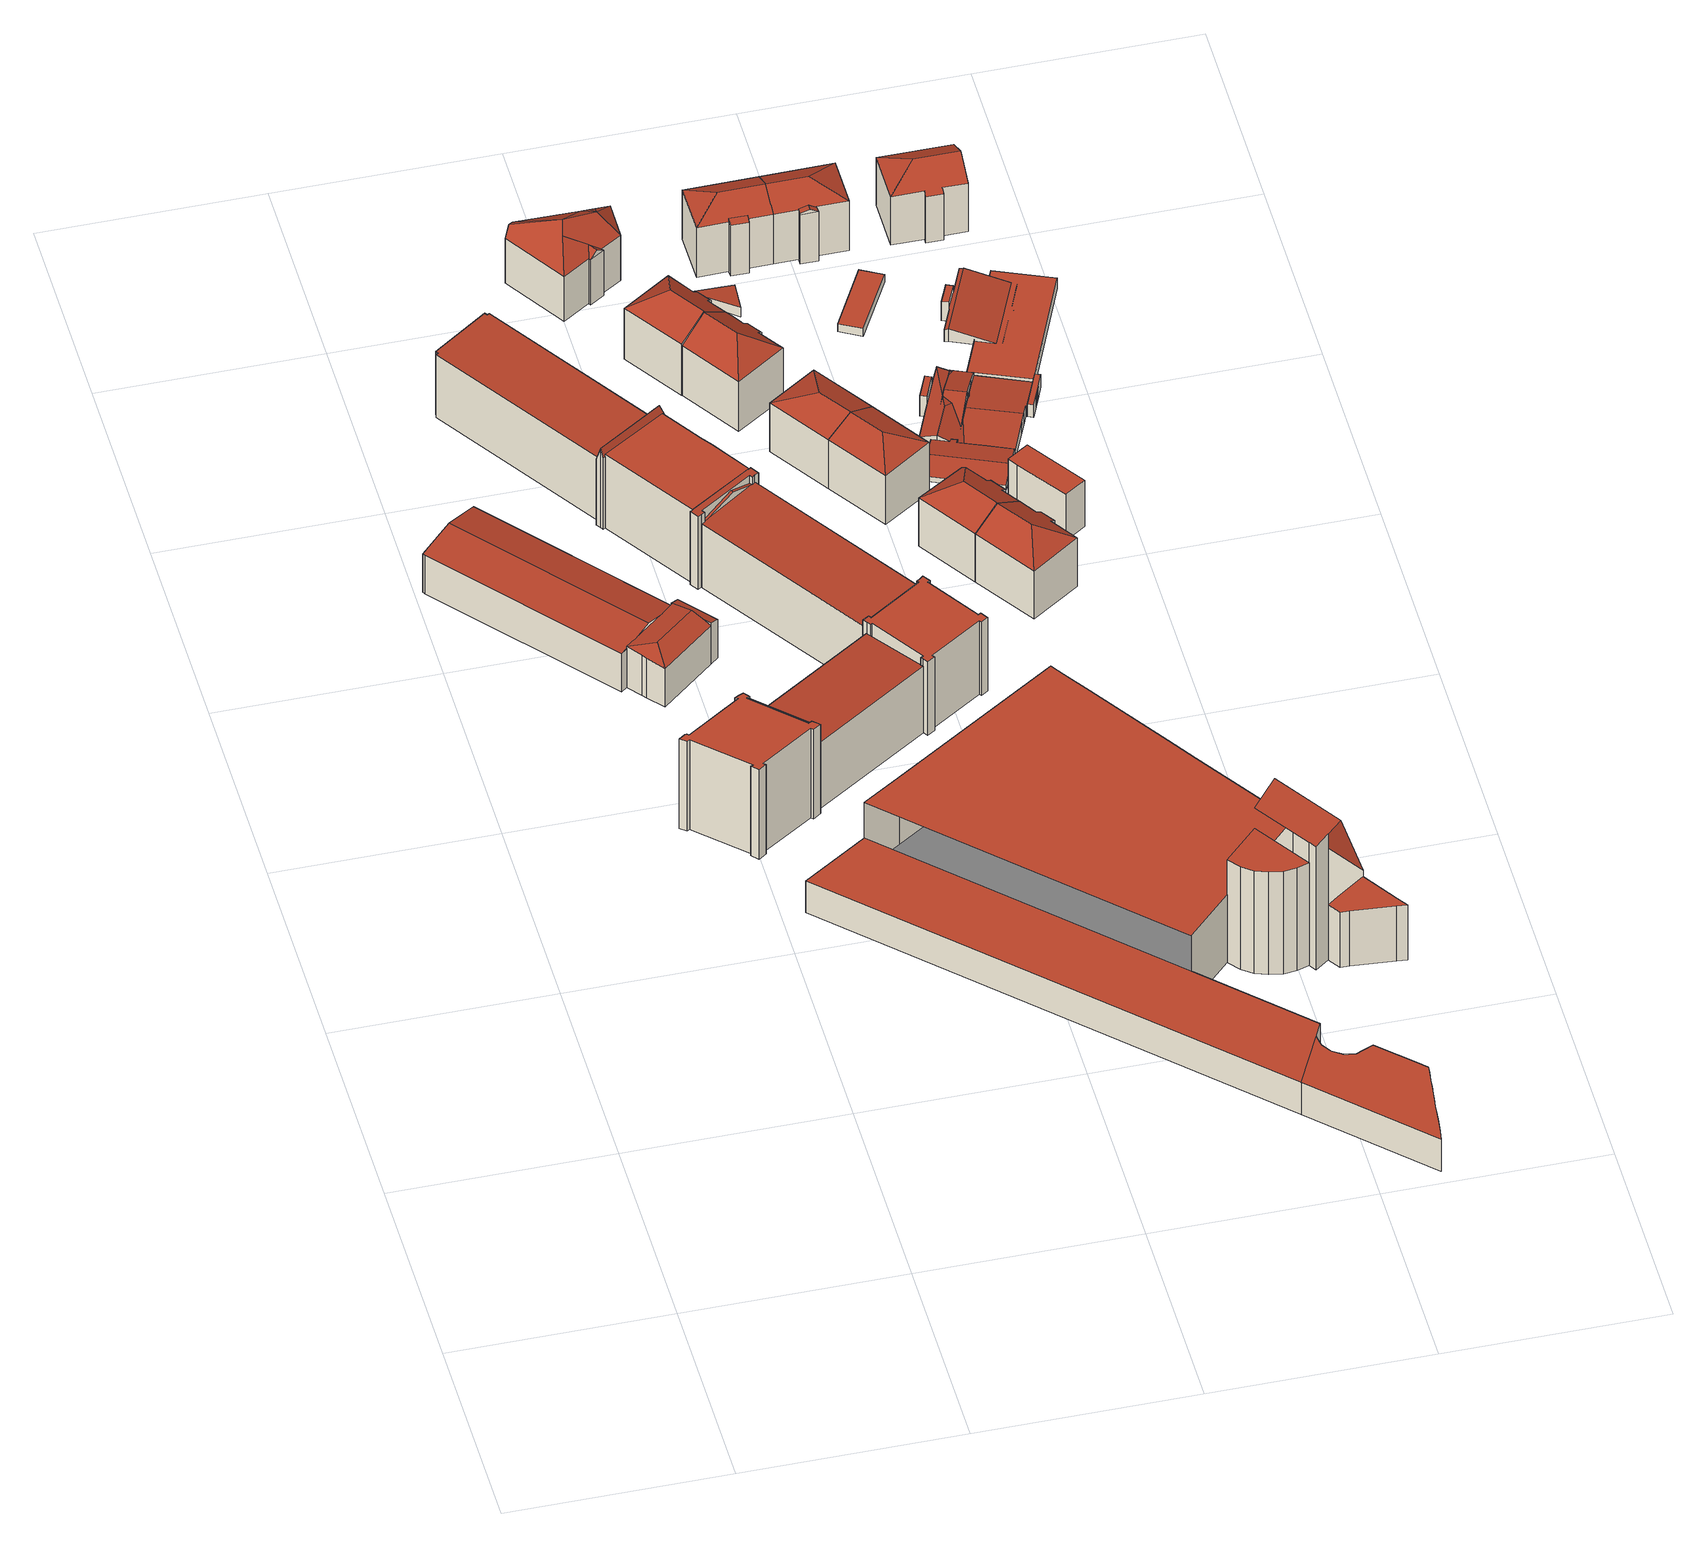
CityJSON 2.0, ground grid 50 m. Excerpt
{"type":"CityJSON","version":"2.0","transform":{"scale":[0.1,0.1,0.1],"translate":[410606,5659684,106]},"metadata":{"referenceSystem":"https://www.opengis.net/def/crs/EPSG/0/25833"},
"CityObjects":{
"building1":{"type":"Building","attributes":{"Gemeindeschluessel":14612000,"Geometrietyp2DReferenz":"3000","function":"31001_9998","roofType":"9999"},"children":["building1-1","building1-2","building1-3"]},
"building1-1":{"type":"BuildingPart","attributes":{"Dachtyp_tdc":"tdcGableRoof","Dachneigung":11.01,"QualitaetDacherkennung":92,"Geometrietyp2DReferenz":"3000","measuredHeight":12.61,"roofType":"3100"},"parents":["building1"],"geometry":[{"type":"MultiSurface","lod":"2","boundaries":[[[0,1,2,3]],[[1,4,5,2]],[[4,6,7,5]],[[6,8,9,7]],[[8,10,11,9]],[[12,13,14,15,16,17]],[[6,4,1,18,19,16,15]],[[0,18,1]],[[8,14,13,10]],[[6,15,14,8]],[[10,13,12,20]],[[11,21,3,2,5,7,9]]],"semantics":{"surfaces":[{"type":"WallSurface"},{"type":"RoofSurface"},{"type":"GroundSurface"}],"values":[0,0,0,0,0,1,1,0,0,0,0,2]}}]},
"building1-2":{"type":"BuildingPart","attributes":{"Dachtyp_tdc":"tdcPolyFlatRoof","Dachneigung":17.6,"QualitaetDacherkennung":59,"Geometrietyp2DReferenz":"3000","measuredHeight":11.63,"roofType":"2100"},"parents":["building1"],"geometry":[{"type":"MultiSurface","lod":"2","boundaries":[[[22,23,24,25,26]],[[27,28,29,11,10]],[[28,22,26,29]],[[28,27,30,31,32,23,22]],[[26,25,33,21,11,29]]],"semantics":{"surfaces":[{"type":"WallSurface"},{"type":"RoofSurface"},{"type":"GroundSurface"}],"values":[0,0,0,1,2]}}]},
"building1-3":{"type":"BuildingPart","attributes":{"Dachtyp_tdc":"tdcHipAndGableRoof","Dachneigung":19.3,"QualitaetDacherkennung":59,"Geometrietyp2DReferenz":"3000","measuredHeight":12.54,"roofType":"5000"},"parents":["building1"],"geometry":[{"type":"MultiSurface","lod":"2","boundaries":[[[24,34,35,25]],[[34,36,37,35]],[[36,38,39,37]],[[38,40,18,0,3,39]],[[40,38,36,34,41]],[[34,24,32,42,41]],[[42,43,17,19,40,41]],[[25,35,37,39,3,21,33]]],"semantics":{"surfaces":[{"type":"WallSurface"},{"type":"RoofSurface"},{"type":"GroundSurface"}],"values":[0,0,0,0,1,1,1,2]}}]},
"building2":{"type":"Building","attributes":{"Dachtyp_tdc":"tdcPolyFlatRoof","Gemeindeschluessel":14612000,"Dachneigung":0,"QualitaetDacherkennung":65,"Geometrietyp2DReferenz":"3000","measuredHeight":25.3,"function":"31001_9998","roofType":"1000"},"geometry":[{"type":"Solid","lod":"2","boundaries":[[[[44,45,46,47]],[[45,48,49,46]],[[48,50,51,49]],[[50,52,53,51]],[[52,54,55,53]],[[54,56,57,55]],[[56,58,59,57]],[[58,60,61,59]],[[60,62,63,61]],[[62,64,65,63]],[[64,66,67,65]],[[66,68,69,67]],[[68,70,71,69]],[[70,72,73,71]],[[72,74,75,73]],[[74,76,77,75]],[[76,78,79,77]],[[78,80,81,79]],[[80,82,83,81]],[[82,84,85,83]],[[84,86,87,85]],[[86,88,89,87]],[[88,90,91,89]],[[90,44,47,91]],[[90,88,86,84,82,80,78,76,74,72,70,68,66,64,62,60,58,56,54,52,50,48,45,44]],[[47,46,49,51,53,55,57,59,61,63,65,67,69,71,73,75,77,79,81,83,85,87,89,91]]]],"semantics":{"surfaces":[{"type":"WallSurface"},{"type":"RoofSurface"},{"type":"GroundSurface"}],"values":[[0,0,0,0,0,0,0,0,0,0,0,0,0,0,0,0,0,0,0,0,0,0,0,0,1,2]]}}]},
"building3":{"type":"Building","attributes":{"Dachtyp_tdc":"tdcPolyFlatRoof","Gemeindeschluessel":14612000,"Dachneigung":2.93,"QualitaetDacherkennung":87,"Geometrietyp2DReferenz":"3000","measuredHeight":18.6,"function":"31001_9998","roofType":"2100"},"geometry":[{"type":"Solid","lod":"2","boundaries":[[[[92,93,94,95]],[[93,96,97,94]],[[96,98,99,97]],[[98,100,101,99]],[[100,102,103,101]],[[102,104,105,103]],[[104,106,107,105]],[[106,108,109,107]],[[108,110,111,109]],[[110,112,113,111]],[[112,114,115,113]],[[114,92,95,115]],[[114,112,110,108,106,104,102,100,98,96,93,92]],[[95,94,97,99,101,103,105,107,109,111,113,115]]]],"semantics":{"surfaces":[{"type":"WallSurface"},{"type":"RoofSurface"},{"type":"GroundSurface"}],"values":[[0,0,0,0,0,0,0,0,0,0,0,0,1,2]]}}]},
"building4":{"type":"Building","attributes":{"name":"Stasi-Unterlagen-Behörde","Gemeindeschluessel":14612000,"Geometrietyp2DReferenz":"3000","function":"31001_3010","roofType":"9999"},"children":["building4-1","building4-2","building4-3"]},
"building4-1":{"type":"BuildingPart","attributes":{"Dachtyp_tdc":"tdcPolyFlatRoof","Dachneigung":2.92,"QualitaetDacherkennung":76,"Geometrietyp2DReferenz":"3000","measuredHeight":18.77,"roofType":"2100"},"parents":["building4"],"geometry":[{"type":"MultiSurface","lod":"2","boundaries":[[[116,117,118,119,120]],[[117,121,122,118]],[[121,123,124,122]],[[125,126,127,128,129]],[[126,125,123,121,117,116]],[[119,118,122,124,129,128]]],"semantics":{"surfaces":[{"type":"WallSurface"},{"type":"RoofSurface"},{"type":"GroundSurface"}],"values":[0,0,0,0,1,2]}}]},
"building4-2":{"type":"BuildingPart","attributes":{"Dachtyp_tdc":"tdcPolyFlatRoof","Dachneigung":0,"QualitaetDacherkennung":0,"Geometrietyp2DReferenz":"3000","measuredHeight":3.02,"roofType":"9999"},"parents":["building4"],"geometry":[{"type":"MultiSurface","lod":"2","boundaries":[[[130,131,132,127,120,133]],[[133,120,119,134]],[[127,132,135,128]],[[132,131,136,135]],[[131,130,137,136]],[[130,133,134,137]],[[134,119,128,135,136,137]],[[128,119,120,127]]],"semantics":{"surfaces":[{"type":"RoofSurface"},{"type":"WallSurface"},{"type":"GroundSurface"},{"type":"ClosureSurface","isClosure":"1","QuelleClosure":"LoD1Solid"}],"values":[0,1,1,1,1,1,2,3]}}]},
"building4-3":{"type":"BuildingPart","attributes":{"Dachtyp_tdc":"tdcFreeFormRoof","Dachneigung":50.7,"QualitaetDacherkennung":16,"Geometrietyp2DReferenz":"3000","measuredHeight":25.19,"roofType":"5000"},"parents":["building4"],"geometry":[{"type":"MultiSurface","lod":"2","boundaries":[[[138,139,140,124,123]],[[139,141,142,140]],[[141,143,144,142]],[[143,145,125,129,144]],[[146,145,143]],[[147,146,143,141]],[[148,147,141,139]],[[148,139,138]],[[146,147,148,138,145]],[[124,140,142,144,129]]],"semantics":{"surfaces":[{"type":"WallSurface"},{"type":"RoofSurface"},{"type":"GroundSurface"}],"values":[0,0,0,0,1,1,1,1,1,2]}}]},
"building5":{"type":"Building","attributes":{"Gemeindeschluessel":14612000,"Geometrietyp2DReferenz":"3000","function":"31001_9998","roofType":"9999"},"children":["building5-1","building5-2","building5-3"]},
"building5-1":{"type":"BuildingPart","attributes":{"Dachtyp_tdc":"tdcPolyFlatRoof","Dachneigung":2.81,"QualitaetDacherkennung":57,"Geometrietyp2DReferenz":"3000","measuredHeight":20.6,"roofType":"2100"},"parents":["building5"],"geometry":[{"type":"MultiSurface","lod":"2","boundaries":[[[149,150,151,152]],[[150,153,154,151]],[[153,155,156,154]],[[155,157,158,156]],[[157,159,160,158]],[[159,161,162,160]],[[161,163,164,162]],[[163,165,166,164]],[[165,167,168,166]],[[167,169,170,168]],[[169,171,172,170]],[[169,167,165,163,161,159,157,155,153,150,149,171]],[[152,151,154,156,158,160,162,164,166,168,170,172]]],"semantics":{"surfaces":[{"type":"WallSurface"},{"type":"RoofSurface"},{"type":"GroundSurface"}],"values":[0,0,0,0,0,0,0,0,0,0,0,1,2]}}]},
"building5-2":{"type":"BuildingPart","attributes":{"Dachtyp_tdc":"tdcPolyFlatRoof","Dachneigung":0,"QualitaetDacherkennung":75,"Geometrietyp2DReferenz":"3000","measuredHeight":20.74,"roofType":"1000"},"parents":["building5"],"geometry":[{"type":"MultiSurface","lod":"2","boundaries":[[[173,174,175,176]],[[174,177,178,175]],[[177,179,149,152,178]],[[180,172,171]],[[180,181,182,183,172]],[[173,176,184]],[[181,180,179,177,174,173]],[[175,178,152,172,183,176]]],"semantics":{"surfaces":[{"type":"WallSurface"},{"type":"RoofSurface"},{"type":"GroundSurface"}],"values":[0,0,0,0,0,0,1,2]}}]},
"building5-3":{"type":"BuildingPart","attributes":{"Dachtyp_tdc":"tdcFreeFormRoof","Dachneigung":72.1,"QualitaetDacherkennung":17,"Geometrietyp2DReferenz":"3000","measuredHeight":22.64,"roofType":"5000"},"parents":["building5"],"geometry":[{"type":"MultiSurface","lod":"2","boundaries":[[[185,186,103,105]],[[186,187,101,103]],[[187,188,99,101]],[[188,189,97,99]],[[189,190,191,97]],[[190,192,193,191]],[[192,194,195,193]],[[194,196,176,195]],[[196,184,176]],[[182,197,198,183]],[[197,199,200,198]],[[199,201,202,200]],[[201,203,107,202]],[[203,185,105,107]],[[199,197,182,184,196,194,204]],[[194,192,204]],[[192,190,189,188,187,186,185,203,201,199,204]],[[105,103,101,99,97,191,193,195,176,183,198,200,202,107]]],"semantics":{"surfaces":[{"type":"WallSurface"},{"type":"RoofSurface"},{"type":"GroundSurface"}],"values":[0,0,0,0,0,0,0,0,0,0,0,0,0,0,1,1,1,2]}}]},
"building6":{"type":"Building","attributes":{"Gemeindeschluessel":14612000,"Geometrietyp2DReferenz":"3000","function":"31001_9998","roofType":"9999"},"children":["building6-1","building6-2","building6-3"]},
"building6-1":{"type":"BuildingPart","attributes":{"Dachtyp_tdc":"tdcGableRoof","Dachneigung":16.84,"QualitaetDacherkennung":9,"Geometrietyp2DReferenz":"3000","measuredHeight":20.37,"roofType":"3100"},"parents":["building6"],"geometry":[{"type":"MultiSurface","lod":"2","boundaries":[[[205,206,207,208]],[[206,209,210,207]],[[209,211,212,210]],[[213,214,215,216,217]],[[205,218,215,214,206]],[[209,213,217,211]],[[206,214,213,209]],[[212,208,207,210]]],"semantics":{"surfaces":[{"type":"WallSurface"},{"type":"RoofSurface"},{"type":"GroundSurface"}],"values":[0,0,0,1,1,0,0,2]}}]},
"building6-2":{"type":"BuildingPart","attributes":{"Dachtyp_tdc":"tdcPolyFlatRoof","Dachneigung":2.85,"QualitaetDacherkennung":91,"Geometrietyp2DReferenz":"3000","measuredHeight":18.72,"roofType":"2100"},"parents":["building6"],"geometry":[{"type":"MultiSurface","lod":"2","boundaries":[[[219,220,208,221]],[[220,205,208]],[[222,223,224,212,211,217]],[[223,225,226,224]],[[225,227,228,226]],[[229,230,231,232]],[[230,219,221,231]],[[230,229,227,225,223,222,216,218,220,219]],[[221,208,212,224,226,228,232,231]]],"semantics":{"surfaces":[{"type":"WallSurface"},{"type":"RoofSurface"},{"type":"GroundSurface"}],"values":[0,0,0,0,0,0,0,1,2]}}]},
"building6-3":{"type":"BuildingPart","attributes":{"Dachtyp_tdc":"tdcPolyFlatRoof","Dachneigung":2.87,"QualitaetDacherkennung":32,"Geometrietyp2DReferenz":"3000","measuredHeight":18.69,"roofType":"2100"},"parents":["building6"],"geometry":[{"type":"MultiSurface","lod":"2","boundaries":[[[233,234,228,227]],[[233,235,236,234]],[[235,237,229,232,236]],[[235,233,227,237]],[[232,228,234,236]]],"semantics":{"surfaces":[{"type":"WallSurface"},{"type":"RoofSurface"},{"type":"GroundSurface"}],"values":[0,0,0,1,2]}}]},
"building7":{"type":"Building","attributes":{"Gemeindeschluessel":14612000,"Geometrietyp2DReferenz":"3000","function":"31001_9998","roofType":"9999"},"children":["building7-1","building7-2","building7-3","building7-4","building7-5","building7-6"]},
"building7-1":{"type":"BuildingPart","attributes":{"Dachtyp_tdc":"tdcPolyFlatRoof","Dachneigung":0,"QualitaetDacherkennung":55,"Geometrietyp2DReferenz":"3000","measuredHeight":8.94,"roofType":"1000"},"parents":["building7"],"geometry":[{"type":"MultiSurface","lod":"2","boundaries":[[[238,239,240,241]],[[242,243,244,245]],[[243,246,247,244]],[[246,248,249,247]],[[250,238,241,251]],[[250,248,246,243,242,239,238]],[[241,240,245,244,247,249,251]]],"semantics":{"surfaces":[{"type":"WallSurface"},{"type":"RoofSurface"},{"type":"GroundSurface"}],"values":[0,0,0,0,0,1,2]}}]},
"building7-2":{"type":"BuildingPart","attributes":{"Dachtyp_tdc":"tdcGableRoof","Dachneigung":69.69,"QualitaetDacherkennung":6,"Geometrietyp2DReferenz":"3000","measuredHeight":36.53,"roofType":"3100"},"parents":["building7"],"geometry":[{"type":"MultiSurface","lod":"2","boundaries":[[[252,253,254,255,256]],[[253,257,258,259,254]],[[260,261,262,263]],[[261,264,265,266,262]],[[267,268,257,253,252,269]],[[269,264,261,260,270,267]],[[266,271,255,254,259,272,273,263,262]]],"semantics":{"surfaces":[{"type":"WallSurface"},{"type":"RoofSurface"},{"type":"GroundSurface"}],"values":[0,0,0,0,1,1,2]}}]},
"building7-3":{"type":"BuildingPart","attributes":{"Dachtyp_tdc":"tdcPolyFlatRoof","Dachneigung":0,"QualitaetDacherkennung":78,"Geometrietyp2DReferenz":"3000","measuredHeight":9.03,"roofType":"1000"},"parents":["building7"],"geometry":[{"type":"MultiSurface","lod":"2","boundaries":[[[274,275,276,249,248]],[[275,277,278,276]],[[277,279,280,278]],[[279,281,282,280]],[[281,283,284,282]],[[283,285,286,284]],[[285,287,288,286]],[[287,289,290,288]],[[289,291,292,290]],[[291,293,294,292]],[[293,295,296,294]],[[295,297,298,296]],[[297,299,300,298]],[[299,301,302,300]],[[301,303,304,302]],[[303,305,306,304]],[[305,307,308,306]],[[307,309,310,308]],[[309,311,250,251,310]],[[311,309,307,305,303,301,299,297,295,293,291,289,287,285,283,281,279,277,275,274]],[[249,276,278,280,282,284,286,288,290,292,294,296,298,300,302,304,306,308,310,251]]],"semantics":{"surfaces":[{"type":"WallSurface"},{"type":"RoofSurface"},{"type":"GroundSurface"}],"values":[0,0,0,0,0,0,0,0,0,0,0,0,0,0,0,0,0,0,0,1,2]}}]},
"building7-4":{"type":"BuildingPart","attributes":{"Dachtyp_tdc":"tdcPolyFlatRoof","Dachneigung":0,"QualitaetDacherkennung":45,"Geometrietyp2DReferenz":"3000","measuredHeight":28.94,"roofType":"1000"},"parents":["building7"],"geometry":[{"type":"MultiSurface","lod":"2","boundaries":[[[258,312,313,259]],[[312,314,315,313]],[[314,316,317,315]],[[314,312,258,318,319,320,321,316]],[[317,322,323,324,272,259,313,315]],[[316,321,322,317]],[[321,320,323,322]],[[320,319,325,324,323]]],"semantics":{"surfaces":[{"type":"WallSurface"},{"type":"RoofSurface"},{"type":"GroundSurface"}],"values":[0,0,0,1,2,0,0,0]}}]},
"building7-5":{"type":"BuildingPart","attributes":{"Dachtyp_tdc":"tdcPolyFlatRoof","Dachneigung":0,"QualitaetDacherkennung":59,"Geometrietyp2DReferenz":"3000","measuredHeight":15.55,"roofType":"1000"},"parents":["building7"],"geometry":[{"type":"MultiSurface","lod":"2","boundaries":[[[265,326,327,266]],[[326,328,329,327]],[[328,330,331,329]],[[330,332,333,331]],[[332,334,335,333]],[[334,256,255,335]],[[334,332,330,328,326,265,336,256]],[[255,271,266,327,329,331,333,335]]],"semantics":{"surfaces":[{"type":"WallSurface"},{"type":"RoofSurface"},{"type":"GroundSurface"}],"values":[0,0,0,0,0,0,1,2]}}]},
"building7-6":{"type":"BuildingPart","attributes":{"Dachtyp_tdc":"tdcPolyFlatRoof","Dachneigung":0,"QualitaetDacherkennung":27,"Geometrietyp2DReferenz":"3000","measuredHeight":19.11,"roofType":"1000"},"parents":["building7"],"geometry":[{"type":"MultiSurface","lod":"2","boundaries":[[[337,338,339,240,239]],[[338,340,341,339]],[[340,342,343,341]],[[342,344,345,343]],[[344,346,347,345]],[[346,348,349,347]],[[348,350,260,263,349]],[[325,351,244,324]],[[351,352,242,245,244]],[[352,351,325,353,354,270,350,348,346,344,342,340,338,337]],[[240,339,341,343,345,347,349,263,273,272,324,244,245]]],"semantics":{"surfaces":[{"type":"WallSurface"},{"type":"RoofSurface"},{"type":"GroundSurface"}],"values":[0,0,0,0,0,0,0,0,0,1,2]}}]},
"building8":{"type":"Building","attributes":{"Dachtyp_tdc":"tdcFreeFormRoof","Gemeindeschluessel":14612000,"Dachneigung":36.99,"QualitaetDacherkennung":11,"Geometrietyp2DReferenz":"3000","measuredHeight":18.64,"function":"31001_9998","roofType":"5000"},"geometry":[{"type":"Solid","lod":"2","boundaries":[[[[355,356,357,358]],[[356,359,360,357]],[[359,361,362,360]],[[361,363,364,362]],[[363,365,366,364]],[[365,367,368,366]],[[367,369,370,368]],[[369,371,372,370]],[[371,373,374,372]],[[373,375,376,374]],[[375,377,378,376]],[[377,355,358,378]],[[379,380,377,375]],[[381,379,375,373]],[[381,373,371]],[[380,379,381,371,369]],[[382,383,380,369,367]],[[382,367,365]],[[363,382,365]],[[361,382,363]],[[359,382,361]],[[359,383,382]],[[356,383,359]],[[383,356,384]],[[384,356,355]],[[380,383,384,355,377]],[[358,357,360,362,364,366,368,370,372,374,376,378]]]],"semantics":{"surfaces":[{"type":"WallSurface"},{"type":"RoofSurface"},{"type":"GroundSurface"}],"values":[[0,0,0,0,0,0,0,0,0,0,0,0,1,1,0,1,1,1,1,1,1,1,1,1,0,1,2]]}}]},
"building9":{"type":"Building","attributes":{"Dachtyp_tdc":"tdcPolyFlatRoof","Gemeindeschluessel":14612000,"Dachneigung":0,"QualitaetDacherkennung":79,"Geometrietyp2DReferenz":"3000","measuredHeight":20.83,"function":"31001_9998","roofType":"1000"},"geometry":[{"type":"Solid","lod":"2","boundaries":[[[[385,386,387,388]],[[386,389,390,387]],[[389,391,392,390]],[[391,393,394,392]],[[393,395,396,394]],[[395,397,398,396]],[[397,399,400,398]],[[399,401,402,400]],[[401,403,404,402]],[[403,405,406,404]],[[405,407,408,406]],[[407,409,410,408]],[[409,411,412,410]],[[411,413,414,412]],[[413,415,416,414]],[[415,417,418,416]],[[417,419,231,418]],[[419,420,232,231]],[[420,421,236,232]],[[421,422,234,236]],[[422,423,228,234]],[[423,424,226,228]],[[424,425,426,226]],[[425,427,428,426]],[[427,385,388,428]],[[427,425,424,423,422,421,420,419,417,415,413,411,409,407,405,403,401,399,397,395,393,391,389,386,385]],[[388,387,390,392,394,396,398,400,402,404,406,408,410,412,414,416,418,231,232,236,234,228,226,426,428]]]],"semantics":{"surfaces":[{"type":"WallSurface"},{"type":"RoofSurface"},{"type":"GroundSurface"}],"values":[[0,0,0,0,0,0,0,0,0,0,0,0,0,0,0,0,0,0,0,0,0,0,0,0,0,1,2]]}}]},
"building10":{"type":"Building","attributes":{"Dachtyp_tdc":"tdcHipAndGableRoof","Gemeindeschluessel":14612000,"Dachneigung":35.48,"QualitaetDacherkennung":67,"Geometrietyp2DReferenz":"3000","measuredHeight":19.09,"function":"31001_9998","roofType":"5000"},"geometry":[{"type":"Solid","lod":"2","boundaries":[[[[429,430,431,432]],[[430,433,434,431]],[[433,435,436,434]],[[435,437,438,436]],[[437,439,440,438]],[[439,441,442,440]],[[441,443,444,442]],[[443,445,446,444]],[[445,447,448,446]],[[447,449,450,448]],[[449,429,432,450]],[[445,443,451]],[[443,441,439,451]],[[439,437,435,433,430,429,449,447,445,451]],[[432,431,434,436,438,440,442,444,446,448,450]]]],"semantics":{"surfaces":[{"type":"WallSurface"},{"type":"RoofSurface"},{"type":"GroundSurface"}],"values":[[0,0,0,0,0,0,0,0,0,0,0,1,1,1,2]]}}]},
"building11":{"type":"Building","attributes":{"Dachtyp_tdc":"tdcHipAndGableRoof","Gemeindeschluessel":14612000,"Dachneigung":34.88,"QualitaetDacherkennung":68,"Geometrietyp2DReferenz":"3000","measuredHeight":19.02,"function":"31001_9998","roofType":"5000"},"geometry":[{"type":"Solid","lod":"2","boundaries":[[[[437,452,453,454]],[[452,455,456,453]],[[455,457,458,456]],[[457,459,460,458]],[[459,461,462,460]],[[461,463,464,462]],[[463,465,466,464]],[[465,467,468,466]],[[467,469,470,468]],[[469,471,472,470]],[[471,437,454,472]],[[467,465,473]],[[465,463,461,459,457,455,452,437,471,473]],[[471,469,467,473]],[[454,453,456,458,460,462,464,466,468,470,472]]]],"semantics":{"surfaces":[{"type":"WallSurface"},{"type":"RoofSurface"},{"type":"GroundSurface"}],"values":[[0,0,0,0,0,0,0,0,0,0,0,1,1,1,2]]}}]},
"building12":{"type":"Building","attributes":{"Dachtyp_tdc":"tdcHipAndGableRoof","Gemeindeschluessel":14612000,"Dachneigung":25.8,"QualitaetDacherkennung":71,"Geometrietyp2DReferenz":"3000","measuredHeight":17.07,"function":"31001_9998","roofType":"5000"},"geometry":[{"type":"Solid","lod":"2","boundaries":[[[[474,475,476,477]],[[475,478,479,476]],[[478,480,481,479]],[[480,474,477,481]],[[478,475,482]],[[474,480,483]],[[475,474,483,482]],[[480,478,482,483]],[[477,476,479,481]]]],"semantics":{"surfaces":[{"type":"WallSurface"},{"type":"RoofSurface"},{"type":"GroundSurface"}],"values":[[0,0,0,0,1,0,1,1,2]]}}]},
"building13":{"type":"Building","attributes":{"Dachtyp_tdc":"tdcPolyFlatRoof","Gemeindeschluessel":14612000,"Dachneigung":3.59,"QualitaetDacherkennung":62,"Geometrietyp2DReferenz":"3000","measuredHeight":2.69,"function":"31001_9998","roofType":"2100"},"geometry":[{"type":"Solid","lod":"2","boundaries":[[[[484,485,486,487]],[[485,488,489,486]],[[488,484,487,489]],[[488,485,484]],[[487,486,489]]]],"semantics":{"surfaces":[{"type":"WallSurface"},{"type":"RoofSurface"},{"type":"GroundSurface"}],"values":[[0,0,0,1,2]]}}]},
"building14":{"type":"Building","attributes":{"Dachtyp_tdc":"tdcHipAndGableRoof","Gemeindeschluessel":14612000,"Dachneigung":25.92,"QualitaetDacherkennung":70,"Geometrietyp2DReferenz":"3000","measuredHeight":17.11,"function":"31001_9998","roofType":"5000"},"geometry":[{"type":"Solid","lod":"2","boundaries":[[[[480,490,491,481]],[[490,492,493,491]],[[492,474,477,493]],[[474,480,481,477]],[[492,490,494]],[[480,474,483]],[[490,480,483,494]],[[474,492,494,483]],[[481,491,493,477]]]],"semantics":{"surfaces":[{"type":"WallSurface"},{"type":"RoofSurface"},{"type":"GroundSurface"}],"values":[[0,0,0,0,1,0,1,1,2]]}}]},
"building15":{"type":"Building","attributes":{"Dachtyp_tdc":"tdcFreeFormRoof","Gemeindeschluessel":14612000,"Dachneigung":31.54,"QualitaetDacherkennung":66,"Geometrietyp2DReferenz":"3000","measuredHeight":17.68,"function":"31001_9998","roofType":"5000"},"geometry":[{"type":"Solid","lod":"2","boundaries":[[[[495,496,497,498]],[[496,499,500,497]],[[499,501,502,500]],[[501,503,504,502]],[[503,505,506,504]],[[505,507,508,506]],[[507,509,510,508]],[[509,511,512,510]],[[511,495,498,512]],[[513,514,495,515]],[[509,516,513,515,511]],[[507,505,503,501,499,496,514,513,516]],[[496,495,514]],[[509,507,516]],[[495,511,515]],[[498,497,500,502,504,506,508,510,512]]]],"semantics":{"surfaces":[{"type":"WallSurface"},{"type":"RoofSurface"},{"type":"GroundSurface"}],"values":[[0,0,0,0,0,0,0,0,0,1,1,1,0,0,0,2]]}}]},
"building16":{"type":"Building","attributes":{"Gemeindeschluessel":14612000,"Geometrietyp2DReferenz":"3000","function":"31001_9998","roofType":"9999"},"children":["building16-1","building16-2"]},
"building16-1":{"type":"BuildingPart","attributes":{"Dachtyp_tdc":"tdcPolyFlatRoof","Dachneigung":26.11,"QualitaetDacherkennung":72,"Geometrietyp2DReferenz":"3000","measuredHeight":14.96,"roofType":"2100"},"parents":["building16"],"geometry":[{"type":"MultiSurface","lod":"2","boundaries":[[[517,518,519,520,521]],[[522,523,524,525]],[[523,526,527,524]],[[526,517,521,527]],[[526,523,522,518,517]],[[521,520,524,527]]],"semantics":{"surfaces":[{"type":"WallSurface"},{"type":"RoofSurface"},{"type":"GroundSurface"}],"values":[0,0,0,0,1,2]}}]},
"building16-2":{"type":"BuildingPart","attributes":{"Dachtyp_tdc":"tdcHipAndGableRoof","Dachneigung":27.21,"QualitaetDacherkennung":80,"Geometrietyp2DReferenz":"3000","measuredHeight":17.13,"roofType":"5000"},"parents":["building16"],"geometry":[{"type":"MultiSurface","lod":"2","boundaries":[[[528,525,524,529]],[[519,530,531,520]],[[530,532,533,531]],[[532,534,535,533]],[[534,536,537,535]],[[536,528,529,537]],[[532,530,538]],[[530,519,525,528,536,538]],[[536,534,532,538]],[[529,524,520,531,533,535,537]]],"semantics":{"surfaces":[{"type":"WallSurface"},{"type":"RoofSurface"},{"type":"GroundSurface"}],"values":[0,0,0,0,0,0,1,1,1,2]}}]},
"building17":{"type":"Building","attributes":{"Dachtyp_tdc":"tdcHipAndGableRoof","Gemeindeschluessel":14612000,"Dachneigung":31.68,"QualitaetDacherkennung":73,"Geometrietyp2DReferenz":"3000","measuredHeight":17.68,"function":"31001_9998","roofType":"5000"},"geometry":[{"type":"Solid","lod":"2","boundaries":[[[[539,540,541,542]],[[540,543,544,541]],[[543,545,546,544]],[[545,509,510,546]],[[509,516,547,510]],[[516,507,508,547]],[[545,543,548]],[[543,540,539,549,550,507,516,548]],[[516,509,545,548]],[[508,551,552,542,541,544,546,510,547]],[[507,550,551,508]],[[550,549,552,551]],[[549,539,542,552]]]],"semantics":{"surfaces":[{"type":"WallSurface"},{"type":"RoofSurface"},{"type":"GroundSurface"}],"values":[[0,0,0,0,0,0,1,1,1,2,0,0,0]]}}]},
"building18":{"type":"Building","attributes":{"Gemeindeschluessel":14612000,"Dachneigung":80.68,"Dachorientierung":113.16,"MittlereTraufHoehe":110.09,"QualitaetDacherkennung":16,"ObjektHoehe":2.33,"BodenHoehe":108.32,"Geometrietyp2DReferenz":"3000","AbsoluteHoehe":110.65,"Dachflaeche":206.91,"measuredHeight":2.33,"function":"31001_9998","roofType":"3100","storeysAboveGround":1},"geometry":[{"type":"MultiSurface","lod":"2","boundaries":[[[553,554,555,556]],[[554,557,558,555]],[[557,559,560,558]],[[559,561,562,560]],[[561,563,564,562]],[[563,565,566,564]],[[565,567,568,566]],[[567,569,570,568]],[[569,571,572,570]],[[571,573,574,572]],[[573,575,576,574]],[[575,577,578,576]],[[577,579,580,578]],[[579,553,556,580]],[[573,571,569,567,565,563,561,559,557]],[[557,554,553,579,577,575,573]],[[556,555,558,560,562,564,566,568,570,572,574,576,578,580]]],"semantics":{"surfaces":[{"type":"WallSurface"},{"type":"RoofSurface"},{"type":"GroundSurface"}],"values":[0,0,0,0,0,0,0,0,0,0,0,0,0,0,1,1,2]}}]},
"building19":{"type":"Building","attributes":{"Gemeindeschluessel":14612000,"Dachneigung":90,"Dachorientierung":0,"MittlereTraufHoehe":113.15,"QualitaetDacherkennung":100,"ObjektHoehe":2.24,"BodenHoehe":110.91,"Geometrietyp2DReferenz":"3000","AbsoluteHoehe":113.15,"Dachflaeche":94.35,"measuredHeight":2.24,"function":"31001_9998","roofType":"1000","storeysAboveGround":1},"geometry":[{"type":"MultiSurface","lod":"2","boundaries":[[[581,582,583,584]],[[582,585,586,583]],[[585,587,588,586]],[[587,581,584,588]],[[587,585,582,581]],[[584,583,586,588]]],"semantics":{"surfaces":[{"type":"WallSurface"},{"type":"RoofSurface"},{"type":"GroundSurface"}],"values":[0,0,0,0,1,2]}}]},
"building20":{"type":"Building","attributes":{"Gemeindeschluessel":14612000,"Geometrietyp2DReferenz":"3000","function":"31001_9998","roofType":"9999"},"children":["building20-1","building20-2"]},
"building20-1":{"type":"BuildingPart","attributes":{"Dachtyp_tdc":"tdcHipAndGableRoof","Dachneigung":28.73,"QualitaetDacherkennung":80,"Geometrietyp2DReferenz":"3000","measuredHeight":17.2,"roofType":"5000"},"parents":["building20"],"geometry":[{"type":"MultiSurface","lod":"2","boundaries":[[[589,590,591]],[[589,528,529,590]],[[528,592,593,529]],[[592,534,535,593]],[[534,594,595,535]],[[594,596,597,595]],[[596,598,599,597]],[[598,600,601,602,599]],[[596,594,603]],[[594,534,592,603]],[[592,528,589,600,598,596,603]],[[590,529,593,535,595,597,599,602]]],"semantics":{"surfaces":[{"type":"WallSurface"},{"type":"RoofSurface"},{"type":"GroundSurface"}],"values":[0,0,0,0,0,0,0,0,1,1,1,2]}}]},
"building20-2":{"type":"BuildingPart","attributes":{"Dachtyp_tdc":"tdcGableRoof","Dachneigung":14.1,"QualitaetDacherkennung":57,"Geometrietyp2DReferenz":"3000","measuredHeight":14.89,"roofType":"3100"},"parents":["building20"],"geometry":[{"type":"MultiSurface","lod":"2","boundaries":[[[604,605,606,607]],[[605,591,590,606]],[[601,604,607,602]],[[604,601,608,609]],[[610,611,609,608]],[[605,611,610,591]],[[604,609,611,605]],[[591,610,608,601]],[[607,606,590,602]]],"semantics":{"surfaces":[{"type":"WallSurface"},{"type":"RoofSurface"},{"type":"GroundSurface"}],"values":[0,0,0,1,1,0,0,0,2]}}]},
"building21":{"type":"Building","attributes":{"Gemeindeschluessel":14612000,"Dachorientierung":0,"MittlereTraufHoehe":123.7,"ObjektHoehe":13.07,"BodenHoehe":110.63,"Geometrietyp2DReferenz":"3000","BezugspunktDach":"2000","AbsoluteHoehe":123.7,"Dachflaeche":93.96,"measuredHeight":13.07,"function":"31001_9998","storeysAboveGround":4},"geometry":[{"type":"MultiSurface","lod":"2","boundaries":[[[612,613,614,615,616]],[[616,615,617,618]],[[615,614,619,617]],[[614,613,620,619]],[[613,612,621,620]],[[612,616,618,621]],[[618,617,619,620,621]]],"semantics":{"surfaces":[{"type":"RoofSurface"},{"type":"WallSurface"},{"type":"GroundSurface"}],"values":[0,1,1,1,1,1,2]}}]},
"building22":{"type":"Building","attributes":{"Gemeindeschluessel":14612000,"Geometrietyp2DReferenz":"3000","function":"31001_9998","roofType":"9999"},"children":["building22-1","building22-2"]},
"building22-1":{"type":"BuildingPart","attributes":{"Dachtyp_tdc":"tdcPolyFlatRoof","Dachneigung":0,"QualitaetDacherkennung":0,"Geometrietyp2DReferenz":"3000","measuredHeight":5.77,"roofType":"9999"},"parents":["building22"],"geometry":[{"type":"MultiSurface","lod":"2","boundaries":[[[622,623,624,625]],[[625,624,626,627,628]],[[624,623,629,626]],[[623,622,630,631,629]],[[628,630,622,625]],[[627,626,629,631]],[[628,627,631,630]]],"semantics":{"surfaces":[{"type":"RoofSurface"},{"type":"WallSurface"},{"type":"GroundSurface"},{"type":"ClosureSurface","isClosure":"1","QuelleClosure":"LoD1Solid"}],"values":[0,1,1,1,1,2,3]}}]},
"building22-2":{"type":"BuildingPart","attributes":{"Dachtyp_tdc":"tdcHipAndGableRoof","Dachneigung":26.27,"QualitaetDacherkennung":17,"Geometrietyp2DReferenz":"3000","measuredHeight":4.73,"roofType":"5000"},"parents":["building22"],"geometry":[{"type":"MultiSurface","lod":"2","boundaries":[[[632,633,634,635]],[[633,636,637,634]],[[636,638,639,637]],[[638,640,641,639]],[[640,628,627,641]],[[630,642,643,631]],[[642,644,645,643]],[[644,646,647,645]],[[646,648,649,647]],[[648,632,635,649]],[[644,642,650]],[[642,630,628,640,638,650]],[[638,636,633,632,648,646,644,650]],[[635,634,637,639,641,627,631,643,645,647,649]]],"semantics":{"surfaces":[{"type":"WallSurface"},{"type":"RoofSurface"},{"type":"GroundSurface"}],"values":[0,0,0,0,0,0,0,0,0,0,1,1,1,2]}}]},
"building23":{"type":"Building","attributes":{"Gemeindeschluessel":14612000,"Dachneigung":75.8,"Dachorientierung":113.24,"MittlereTraufHoehe":109.81,"QualitaetDacherkennung":21,"ObjektHoehe":4.95,"BodenHoehe":106.29,"Geometrietyp2DReferenz":"3000","AbsoluteHoehe":111.25,"Dachflaeche":84.99,"measuredHeight":4.95,"function":"31001_9998","roofType":"3100","storeysAboveGround":2},"geometry":[{"type":"MultiSurface","lod":"2","boundaries":[[[651,652,653,654]],[[652,655,656,653]],[[655,657,658,656]],[[657,659,660,658]],[[659,661,662,660]],[[661,663,664,662]],[[663,665,666,664]],[[665,667,668,666]],[[667,651,654,668]],[[651,667,665,663,661,659,657]],[[657,655,652,651]],[[654,653,656,658,660,662,664,666,668]]],"semantics":{"surfaces":[{"type":"WallSurface"},{"type":"RoofSurface"},{"type":"GroundSurface"}],"values":[0,0,0,0,0,0,0,0,0,1,1,2]}}]},
"building24":{"type":"Building","attributes":{"Gemeindeschluessel":14612000,"Dachneigung":90,"Dachorientierung":0,"MittlereTraufHoehe":109.13,"QualitaetDacherkennung":17,"ObjektHoehe":3.06,"BodenHoehe":106.07,"Geometrietyp2DReferenz":"3000","AbsoluteHoehe":109.13,"Dachflaeche":433.27,"measuredHeight":3.06,"function":"31001_9998","roofType":"1000","storeysAboveGround":1},"children":["building24-1","building24-2"],"geometry":[{"type":"MultiSurface","lod":"2","boundaries":[[[665,663,669,670,671]],[[663,672,673,669]],[[672,674,675,673]],[[674,676,677,675]],[[676,678,679,677]],[[678,680,681,679]],[[680,678,676,674,672,663,665,682]],[[683,670,669,673,675,677,679,681]],[[671,684,682,665]],[[671,670,683,684]],[[683,681,680,682,684]]],"semantics":{"surfaces":[{"type":"WallSurface"},{"type":"RoofSurface"},{"type":"GroundSurface"},{"type":"ClosureSurface","isClosure":"1","QuelleClosure":"LoD2WallSurface"}],"values":[0,0,0,0,0,0,1,2,0,3,3]}}]},
"building24-1":{"type":"BuildingPart","attributes":{"Dachneigung":84.55,"Dachorientierung":-66.77,"MittlereTraufHoehe":108.72,"QualitaetDacherkennung":45,"BodenHoehe":106.07,"ObjektTeilHoehe":3.28,"Geometrietyp2DReferenz":"3000","AbsoluteHoehe":109.35,"Dachflaeche":273.95,"measuredHeight":3.28,"roofType":"3100","storeysAboveGround":1},"parents":["building24"],"geometry":[{"type":"MultiSurface","lod":"2","boundaries":[[[685,686,687,688]],[[686,568,689,687]],[[568,566,690,689]],[[566,564,691,690]],[[564,692,693,691]],[[692,694,695,693]],[[694,696,697,695]],[[696,698,699,697]],[[698,671,670,699]],[[700,701,702,703]],[[701,685,688,702]],[[696,694,692,564,566,568,686,685]],[[685,701,700,684,671,698,696]],[[688,687,689,690,691,693,695,697,699,670,683,703,702]],[[683,670,671,684]],[[683,684,700,703]]],"semantics":{"surfaces":[{"type":"WallSurface"},{"type":"RoofSurface"},{"type":"GroundSurface"},{"type":"ClosureSurface","isClosure":"1","QuelleClosure":"LoD2WallSurface"}],"values":[0,0,0,0,0,0,0,0,0,0,0,1,1,2,3,3]}}]},
"building24-2":{"type":"BuildingPart","attributes":{"Dachneigung":90,"Dachorientierung":0,"MittlereTraufHoehe":109.63,"QualitaetDacherkennung":22,"BodenHoehe":106.07,"ObjektTeilHoehe":3.56,"Geometrietyp2DReferenz":"3000","AbsoluteHoehe":109.63,"Dachflaeche":12.93,"measuredHeight":3.56,"roofType":"1000","storeysAboveGround":1},"parents":["building24"],"geometry":[{"type":"MultiSurface","lod":"2","boundaries":[[[704,705,706,707]],[[705,708,709,706]],[[708,710,700,703,709]],[[711,712,713,681,680]],[[712,714,715,713]],[[714,704,707,715]],[[714,712,711,710,708,705,704]],[[707,706,709,703,683,681,713,715]],[[684,700,710,711,680,682]],[[680,681,683,684,682]],[[684,683,703,700]]],"semantics":{"surfaces":[{"type":"WallSurface"},{"type":"RoofSurface"},{"type":"GroundSurface"},{"type":"ClosureSurface","isClosure":"1","QuelleClosure":"LoD2WallSurface"}],"values":[0,0,0,0,0,0,1,2,0,3,3]}}]},
"building25":{"type":"Building","attributes":{"Gemeindeschluessel":14612000,"Geometrietyp2DReferenz":"3000","function":"31001_9998","roofType":"9999"},"children":["building25-1","building25-2"]},
"building25-1":{"type":"BuildingPart","attributes":{"Dachtyp_tdc":"tdcPolyFlatRoof","Dachneigung":0,"QualitaetDacherkennung":55,"Geometrietyp2DReferenz":"3000","measuredHeight":5.38,"roofType":"1000"},"parents":["building25"],"geometry":[{"type":"MultiSurface","lod":"2","boundaries":[[[716,717,718,719,720]],[[717,721,722,718]],[[721,723,724,725,722]],[[725,719,718,722]],[[721,717,716,723]]],"semantics":{"surfaces":[{"type":"WallSurface"},{"type":"GroundSurface"},{"type":"RoofSurface"}],"values":[0,0,0,1,2]}}]},
"building25-2":{"type":"BuildingPart","attributes":{"Dachtyp_tdc":"tdcGableRoof","Dachneigung":14.23,"QualitaetDacherkennung":27,"Geometrietyp2DReferenz":"3000","measuredHeight":3.6,"roofType":"3100"},"parents":["building25"],"geometry":[{"type":"MultiSurface","lod":"2","boundaries":[[[724,726,727,725]],[[726,728,729,727]],[[728,730,731,729]],[[730,732,733,731]],[[732,734,735,733]],[[734,736,737,735]],[[736,738,739,737]],[[738,740,741,739]],[[740,742,743,741]],[[742,744,745,743]],[[744,746,747,745]],[[746,720,719,747]],[[742,740,738,736,734,732,730,728]],[[728,726,724,720,746,744,742]],[[719,725,727,729,731,733,735,737,739,741,743,745,747]]],"semantics":{"surfaces":[{"type":"WallSurface"},{"type":"RoofSurface"},{"type":"GroundSurface"}],"values":[0,0,0,0,0,0,0,0,0,0,0,0,1,1,2]}}]},
"building26":{"type":"Building","attributes":{"Dachtyp_tdc":"tdcHipAndGableRoof","Gemeindeschluessel":14612000,"Dachneigung":28.75,"QualitaetDacherkennung":76,"Geometrietyp2DReferenz":"3000","measuredHeight":17.16,"function":"31001_9998","roofType":"5000"},"geometry":[{"type":"Solid","lod":"2","boundaries":[[[[748,749,750,751]],[[749,752,753,750]],[[752,754,755,753]],[[754,756,757,755]],[[756,758,759,757]],[[758,760,761,759]],[[760,762,763,761]],[[762,764,765,763]],[[764,748,751,765]],[[760,758,766]],[[758,756,754,752,749,748,764,766]],[[764,762,760,766]],[[751,750,753,755,757,759,761,763,765]]]],"semantics":{"surfaces":[{"type":"WallSurface"},{"type":"RoofSurface"},{"type":"GroundSurface"}],"values":[[0,0,0,0,0,0,0,0,0,1,1,1,2]]}}]}
},
"vertices":[
[346,1819,155],[333,1808,155],[333,1808,47],[346,1819,47],[10,2196,155],[10,2196,47],[6,2202,155],[6,2202,47],[143,2316,155],[143,2316,47],[467,1925,155],[467,1925,47],[470,1922,156],[467,1925,156],[143,2316,156],[78,2262,173],[405,1868,173],[442,1898,164],[346,1819,158],[368,1837,164],[470,1922,155],[470,1922,47],
[550,1861,156],[533,1846,163],[533,1846,155],[533,1846,47],[550,1861,47],[467,1925,163],[485,1940,156],[485,1940,47],[470,1922,163],[501,1884,163],[518,1864,163],[501,1884,47],
[409,1743,155],[409,1743,47],[379,1779,159],[379,1779,47],[371,1789,160],[371,1789,47],[346,1819,164],[408,1806,172],[501,1884,172],[470,1922,164],
[514,1466,299],[620,1362,299],[620,1362,46],[514,1466,46],[628,1366,299],[628,1366,46],[635,1360,299],[635,1360,46],[643,1352,299],[643,1352,46],[625,1340,299],[625,1340,46],[620,1345,299],[620,1345,46],[499,1266,299],[499,1266,46],[504,1261,299],[504,1261,46],[486,1248,299],[486,1248,46],[472,1264,299],[472,1264,46],[478,1266,299],[478,1266,46],[369,1371,299],[369,1371,46],[363,1368,299],[363,1368,46],[348,1380,299],[348,1380,46],[363,1390,299],[363,1390,46],[367,1391,299],[367,1391,46],[371,1387,299],[371,1387,46],[496,1469,299],[496,1469,46],[490,1473,299],[490,1473,46],[499,1478,299],[499,1478,46],[511,1483,299],[511,1483,46],[517,1475,299],[517,1475,46],[521,1469,299],[521,1469,46],
[291,2793,233],[296,2796,233],[296,2796,47],[291,2793,47],[548,2407,233],[548,2407,47],[543,2404,233],[543,2404,47],[546,2399,233],[546,2399,47],[424,2319,225],[424,2319,47],[421,2324,225],[421,2324,47],[414,2320,225],[414,2320,47],[161,2709,225],[161,2709,47],[167,2713,225],[167,2713,47],[163,2719,225],[163,2719,47],[287,2799,233],[287,2799,47],
[905,1545,233],[909,1539,233],[909,1539,45],[905,1545,45],[905,1545,76],[635,1360,233],[635,1360,45],[628,1366,233],[628,1366,45],[517,1475,225],[821,1674,225],[821,1674,76],[821,1674,45],[517,1475,45],
[832,1670,76],[828,1667,76],[823,1675,76],[911,1548,76],[911,1548,45],[823,1675,45],[828,1667,45],[832,1670,45],
[628,1366,292],[620,1362,292],[620,1362,45],[514,1466,292],[514,1466,45],[521,1469,292],[521,1469,45],[517,1475,292],[522,1469,293],[521,1465,297],[621,1367,297],
[698,2187,253],[703,2190,253],[703,2190,47],[698,2187,47],[715,2172,252],[715,2172,47],[706,2167,252],[706,2167,47],[700,2162,252],[700,2162,47],[695,2169,252],[695,2169,47],[574,2089,252],[574,2089,47],[578,2083,252],[578,2083,47],[570,2078,252],[570,2078,47],[562,2072,252],[562,2072,47],[549,2091,253],[549,2091,47],[554,2094,253],[554,2094,47],
[565,2392,255],[623,2302,255],[623,2302,47],[565,2392,47],[642,2275,255],[642,2275,47],[698,2187,255],[554,2094,255],[420,2299,255],[420,2299,249],[420,2299,47],[565,2392,249],
[421,2324,232],[424,2319,249],[546,2399,249],[543,2404,229],[548,2407,229],[558,2414,229],[558,2414,47],[561,2408,249],[561,2408,47],[570,2395,249],[570,2395,47],[565,2392,248],[415,2296,249],[415,2296,47],[411,2303,271],[411,2303,47],[404,2313,232],[404,2313,47],[414,2320,232],[559,2397,274],
[578,2083,223],[574,2089,223],[574,2089,46],[578,2083,46],[695,2169,223],[695,2169,46],[700,2162,223],[700,2162,46],[695,2169,231],[647,2137,250],[651,2131,250],[696,2160,233],[700,2162,231],[585,2088,226],
[570,2078,225],[578,2083,225],[570,2078,46],[700,2162,233],[706,2167,233],[706,2167,46],[960,1777,233],[960,1777,46],[953,1773,233],[953,1773,46],[831,1694,225],[825,1690,225],[825,1690,46],[831,1694,46],
[956,1768,233],[956,1768,46],[835,1688,226],[835,1688,46],[831,1694,226],
[544,1084,121],[693,1181,121],[693,1181,31],[544,1084,31],[1253,624,121],[1253,625,121],[1253,625,31],[1253,624,31],[1473,406,121],[1473,406,31],[1455,369,121],[1455,369,31],[1391,242,121],[1391,242,31],
[1559,683,388],[1528,660,379],[1528,660,31],[1559,683,31],[1559,683,187],[1517,677,379],[1517,677,321],[1517,677,31],[1542,915,204],[1578,859,204],[1578,859,31],[1542,915,31],[1650,749,204],[1650,749,187],[1650,749,31],[1490,863,397],[1433,806,379],[1592,707,397],[1537,910,222],[1592,707,31],[1433,806,31],[1490,863,31],
[1455,369,122],[1459,343,122],[1459,343,31],[1474,320,122],[1474,320,31],[1496,304,122],[1496,304,31],[1522,298,122],[1522,298,31],[1542,307,122],[1542,307,31],[1563,316,122],[1563,316,31],[1641,240,122],[1641,240,31],[1658,223,122],[1658,223,31],[1656,206,122],[1656,206,31],[1653,183,122],[1653,183,31],[1651,164,122],[1651,164,31],[1648,141,122],[1648,141,31],[1646,126,122],[1646,126,31],[1643,103,122],[1643,103,31],[1641,85,122],[1641,85,31],[1638,56,122],[1638,56,31],[1636,39,122],[1636,39,31],[1631,4,122],[1631,4,31],[1391,242,122],
[1489,668,321],[1489,668,31],[1459,665,321],[1459,665,31],[1429,670,321],[1429,670,31],[1433,806,321],[1354,726,321],[1376,699,321],[1401,681,321],[1401,681,31],[1376,699,31],[1354,726,31],[1354,726,222],
[1702,668,187],[1702,668,31],[1719,643,187],[1719,643,31],[1696,645,187],[1696,645,31],[1598,654,187],[1598,654,31],[1578,655,187],[1578,655,31],[1592,707,187],
[693,1181,222],[782,1238,222],[782,1238,31],[1168,1489,222],[1168,1489,31],[1187,1459,222],[1187,1459,31],[1228,1397,222],[1228,1397,31],[1348,1212,222],[1348,1212,31],[1391,1145,222],[1391,1145,31],[1542,915,222],[1253,625,222],[1253,624,222],[1433,806,222],[1490,863,222],
[398,3069,175],[425,3113,175],[425,3113,48],[398,3069,48],[571,3112,175],[571,3112,48],[588,3112,175],[588,3112,48],[601,3112,175],[601,3112,48],[633,3112,175],[633,3112,48],[632,3020,175],[632,3020,48],[584,2989,175],[584,2989,48],[587,2984,175],[587,2984,48],[554,2962,175],[554,2962,48],[551,2967,175],[551,2967,48],[489,2926,175],[489,2926,48],[557,2994,190],[505,3004,217],[571,2973,190],[591,3058,216],[512,3035,234],[411,3090,193],
[974,1764,254],[1052,1643,254],[1052,1643,46],[974,1764,46],[1058,1646,254],[1058,1646,46],[1066,1633,254],[1066,1633,46],[1069,1629,254],[1069,1629,46],[1053,1619,254],[1053,1619,46],[1049,1624,254],[1049,1624,46],[929,1546,254],[929,1546,46],[933,1540,254],[933,1540,46],[916,1529,254],[916,1529,46],[909,1539,254],[909,1539,46],[905,1545,254],[905,1545,46],[911,1548,254],[911,1548,46],[832,1670,254],[832,1670,46],[828,1667,254],[828,1667,46],[823,1675,254],[823,1675,46],[816,1684,254],[816,1684,46],[825,1690,254],[831,1694,254],[835,1688,254],[956,1768,254],[953,1773,254],[960,1777,254],[969,1784,254],[969,1784,46],[980,1767,254],[980,1767,46],
[764,2775,183],[755,2768,191],[755,2768,47],[764,2775,47],[761,2758,191],[761,2758,47],[773,2740,191],[773,2740,47],[783,2725,191],[783,2725,47],[728,2688,238],[728,2688,47],[671,2651,191],[671,2651,47],[582,2787,191],[582,2787,47],[694,2861,191],[694,2861,47],[733,2801,191],[733,2801,47],[743,2807,183],[743,2807,47],[675,2769,238],
[795,2708,191],[795,2708,48],[783,2725,48],[804,2693,191],[804,2693,48],[810,2683,191],[810,2683,48],[820,2689,183],[820,2689,48],[842,2655,183],[842,2655,48],[833,2649,191],[833,2649,48],[872,2590,191],[872,2590,48],[758,2516,188],[758,2516,48],[671,2651,189],[671,2651,48],[727,2688,238],[727,2688,48],[778,2609,238],
[896,2303,186],[806,2441,186],[806,2441,48],[896,2303,48],[918,2513,189],[918,2513,48],[1008,2376,189],[1008,2376,48],[905,2413,219],[953,2340,219],
[846,2850,76],[753,2928,71],[753,2928,49],[846,2850,49],[852,2925,71],[852,2925,49],
[1096,2241,189],[1096,2241,48],[985,2168,186],[985,2168,48],[1003,2264,219],
[1146,2162,179],[1185,2104,186],[1185,2104,47],[1146,2162,47],[1195,2110,179],[1195,2110,47],[1218,2075,179],[1218,2075,47],[1208,2069,185],[1208,2069,47],[1227,2040,185],[1227,2040,47],[1235,2028,185],[1235,2028,47],[1123,1956,182],[1123,1956,47],[1036,2090,182],[1036,2090,47],[1128,2073,224],[1152,2153,186],[1036,2090,183],[1180,1993,224],
[856,2977,191],[856,2991,198],[856,2991,188],[856,2991,48],[856,2977,48],[896,2991,198],[896,2991,197],[896,2991,48],[896,2991,188],[896,2977,191],[896,2977,48],
[951,2991,188],[951,2991,48],[787,2990,188],[787,2990,48],[786,3110,187],[786,3110,48],[950,3111,187],[950,3111,48],[950,3053,219],[950,3053,48],[846,3052,219],
[1294,1960,178],[1284,1953,185],[1284,1953,47],[1294,1960,47],[1325,1891,185],[1325,1891,47],[1214,1817,182],[1214,1817,47],[1180,1993,47],[1233,1912,224],[1272,1993,178],[1261,1987,185],[1261,1987,47],[1272,1993,47],
[1097,2304,37],[1115,2348,45],[1115,2348,23],[1097,2304,23],[1119,2356,47],[1119,2356,23],[1145,2416,36],[1145,2416,23],[1195,2395,36],[1195,2395,23],[1191,2386,37],[1191,2386,23],[1248,2362,37],[1248,2362,23],[1303,2338,37],[1303,2338,23],[1286,2297,45],[1286,2297,23],[1281,2287,46],[1281,2287,23],[1281,2286,47],[1281,2286,23],[1276,2273,44],[1276,2273,23],[1269,2258,41],[1269,2258,23],[1259,2235,37],[1259,2235,23],
[1030,2759,71],[1112,2908,71],[1112,2908,49],[1030,2759,49],[1161,2881,71],[1161,2881,49],[1078,2732,71],[1078,2732,49],
[1005,2992,188],[1005,2992,48],[1005,2992,187],[950,3051,220],[950,3051,48],[1113,3113,187],[1113,3113,48],[1113,2993,188],[1113,2993,48],[1044,2993,188],[1044,2993,48],[1044,2992,188],[1044,2992,187],[1044,2992,48],[1041,3052,220],
[1044,2978,187],[1005,2978,187],[1005,2978,48],[1044,2978,48],[1026,2992,197],[1026,2978,197],[1005,2992,191],[1005,2978,191],
[1384,2065,177],[1295,2198,177],[1246,2166,177],[1260,2144,177],[1335,2032,177],[1260,2144,46],[1335,2032,46],[1246,2166,46],[1295,2198,46],[1384,2065,46],
[1183,2566,61],[1169,2572,61],[1145,2517,61],[1159,2511,61],[1145,2517,3],[1159,2511,3],[1159,2511,41],[1169,2572,3],[1183,2566,41],[1183,2566,3],
[1272,2449,6],[1267,2451,8],[1267,2451,3],[1272,2449,3],[1231,2368,8],[1231,2368,3],[1154,2402,50],[1154,2402,3],[1119,2417,41],[1119,2417,3],[1205,2615,41],[1205,2615,3],[1317,2566,8],[1317,2566,3],[1281,2484,9],[1281,2484,3],[1286,2482,6],[1286,2482,3],[1190,2486,50],
[1245,2513,52],[1213,2437,31],[1213,2437,3],[1245,2513,3],[1167,2457,31],[1167,2457,3],[1200,2533,52],[1200,2533,3],[1219,2577,40],[1219,2577,3],[1232,2609,31],[1232,2609,3],[1265,2595,31],[1265,2595,3],[1278,2590,31],[1278,2590,3],[1264,2558,40],[1264,2558,3],
[1265,2595,1],[1278,2590,1],[1278,2590,23],[1357,2810,31],[1357,2810,1],[1376,2856,31],[1376,2856,1],[1387,2881,31],[1387,2881,1],[1515,2826,31],[1515,2826,1],[1398,2550,31],[1398,2550,1],[1393,2540,31],[1393,2540,1],[1393,2540,23],
[1347,2440,34],[1338,2418,31],[1338,2418,1],[1347,2440,1],[1303,2338,1],[1248,2362,1],[1191,2386,1],[1195,2395,24],[1195,2395,1],[1213,2437,28],[1213,2437,1],[1235,2488,34],[1235,2488,1],[1264,2558,26],[1264,2558,1],[1361,2464,31],[1358,2465,31],[1358,2465,1],[1361,2464,1],
[1391,2499,36],[1386,2488,36],[1386,2488,1],[1391,2499,1],[1373,2458,36],[1373,2458,1],[1361,2464,36],[1398,2550,36],[1410,2545,36],[1410,2545,1],[1396,2511,36],[1396,2511,1],
[1268,2763,75],[1254,2769,75],[1254,2769,21],[1268,2763,21],[1268,2763,54],[1275,2816,75],[1275,2816,21],[1289,2810,75],[1289,2810,54],[1289,2810,21],
[1319,2879,54],[1319,2879,21],[1328,2875,57],[1328,2875,21],[1431,2830,28],[1431,2830,21],[1402,2762,28],[1402,2762,21],[1407,2760,27],[1407,2760,21],[1392,2727,27],[1392,2727,21],[1387,2729,28],[1387,2729,21],[1356,2658,28],[1356,2658,21],[1253,2703,57],[1253,2703,21],[1244,2706,54],[1244,2706,21],[1269,2763,54],[1269,2763,21],
[1366,2990,184],[1311,2990,184],[1311,2990,47],[1366,2990,47],[1311,2978,177],[1311,2978,47],[1273,2978,177],[1273,2978,47],[1273,2989,184],[1273,2989,47],[1201,2989,184],[1201,2989,47],[1201,3114,182],[1201,3114,47],[1366,3114,182],[1366,3114,47],[1366,3053,218],[1366,3053,47],[1265,3053,218]
]}
